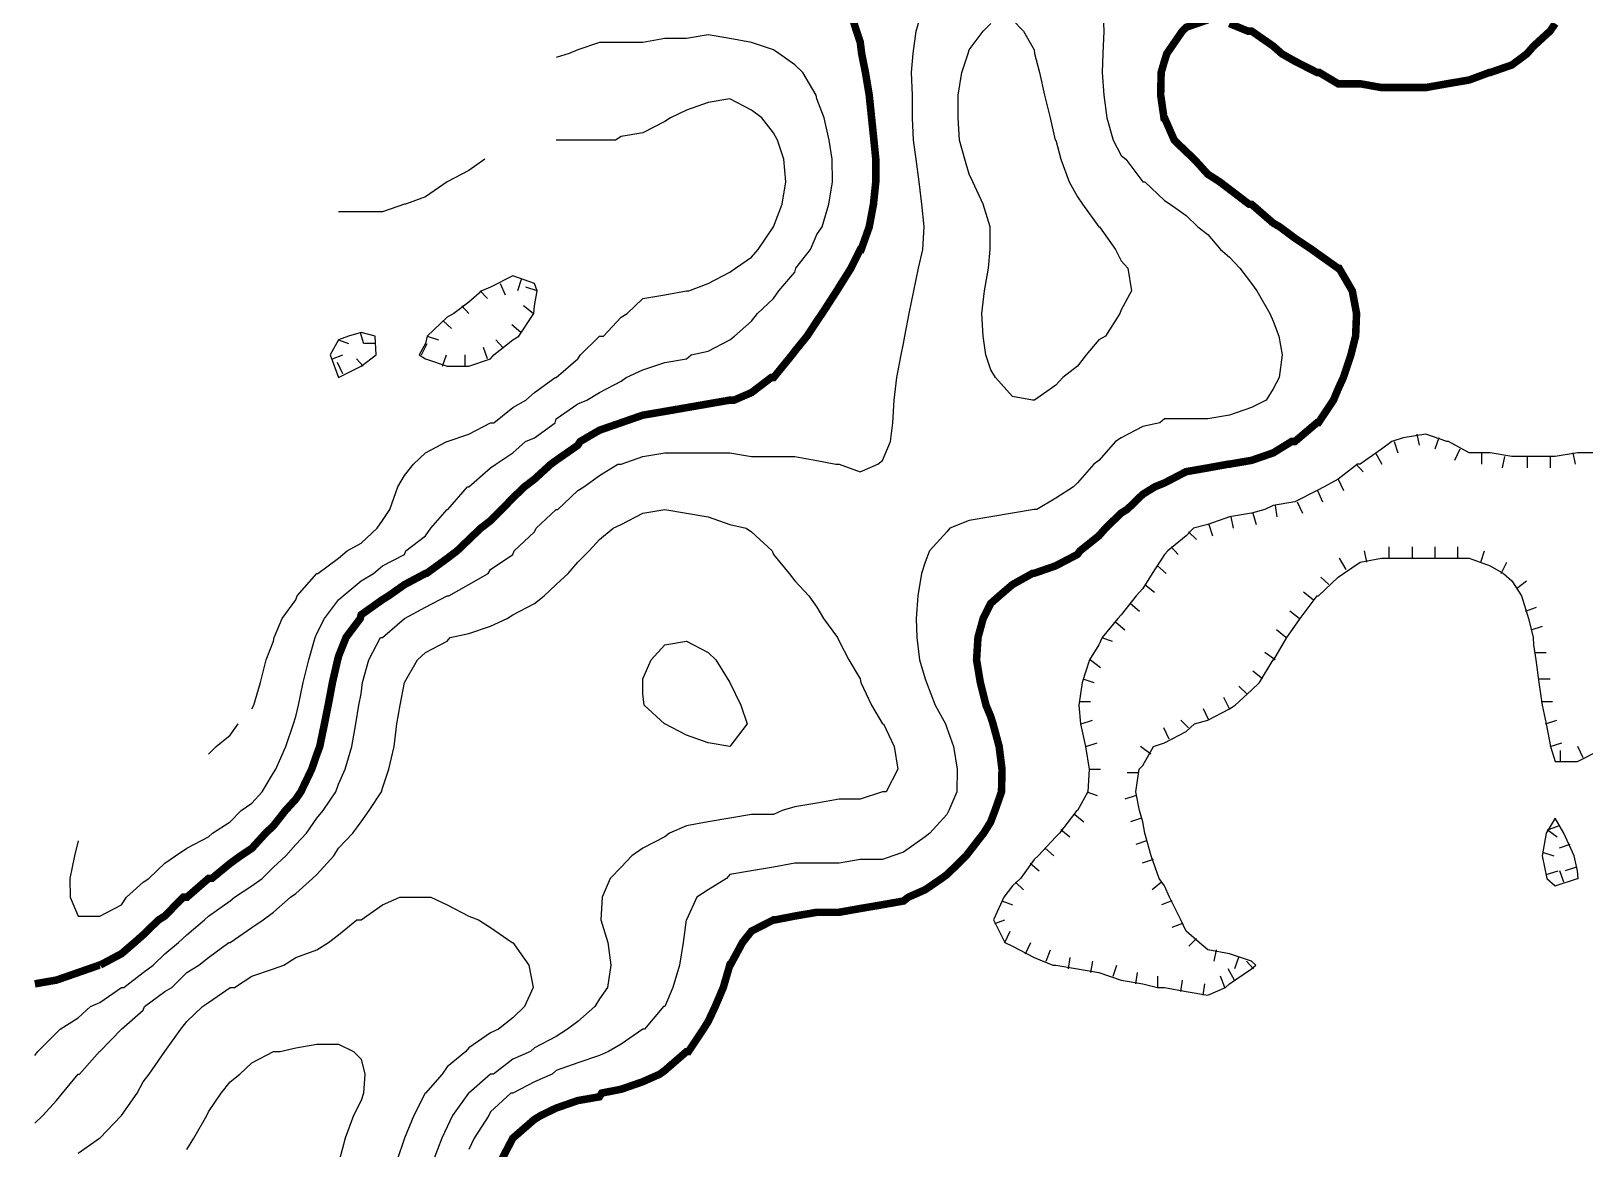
# Model space of a CAD drawing. Extents: x 628896 to 629881, y 4519193 to 4520125.
# Drawn here: x 628896.4 to 629102.7, y 4519387.6 to 4519536 of the extents above; entities that cross this region are included whole.
import ezdxf

# ---------------------------------------------------------------- set-up
doc = ezdxf.new("R2010")
doc.units = 0

msp = doc.modelspace()

# ---------------------------------------------------------------- linework, layer by layer
at = {"layer": 'GSLAYER', "linetype": 'CONTINUOUS', "flags": 128}
for points in [[(628896.9375, 4519400), (628897.3125, 4519400.5), (628899.8125, 4519403), (628900.3125, 4519403.5), (628902.6875, 4519405), (628904.3125, 4519406.5), (628905.5625, 4519407), (628908.4375, 4519409), (628908.75, 4519409), (628911.3125, 4519411), (628912.625, 4519412), (628914.1875, 4519413.5), (628916, 4519415), (628917.125, 4519416), (628919.4375, 4519418), (628920, 4519418.5), (628922.875, 4519420.5), (628923.4375, 4519421), (628925.75, 4519422.5), (628927.125, 4519423.5), (628928.625, 4519425), (628930.25, 4519426.5), (628931.5625, 4519428), (628933, 4519429.5), (628934.375, 4519431.5), (628935.1875, 4519432.5), (628936.875, 4519435), (628937.25, 4519436), (628938.125, 4519438), (628939, 4519441), (628939.5625, 4519444), (628939.9375, 4519446.5), (628940.25, 4519448), (628940.4375, 4519449.5), (628941.25, 4519452.5), (628942.8125, 4519455.5), (628943.0625, 4519455.5), (628946, 4519458), (628946, 4519458), (628948.8125, 4519459.5), (628951.6875, 4519461), (628951.875, 4519461), (628954.5625, 4519462.5), (628957.125, 4519464), (628957.4375, 4519464.5), (628960.375, 4519466.5), (628960.5625, 4519467), (628963.25, 4519469.5), (628963.5, 4519470), (628966.125, 4519472.5), (628966.375, 4519472.5), (628969, 4519475), (628969.8125, 4519475.5), (628971.875, 4519477), (628974.3125, 4519478.5), (628974.75, 4519478.5), (628977.625, 4519479.5), (628980.5625, 4519480), (628983.4375, 4519480), (628986.3125, 4519480), (628989.1875, 4519480), (628992.0625, 4519479.5), (628995, 4519479.5), (628997.8125, 4519479.5), (629000.75, 4519479), (629003.25, 4519478.5), (629003.6875, 4519478.5), (629006.5, 4519477.5), (629008.8125, 4519478.5), (629009.4375, 4519479), (629010.5, 4519481.5), (629010.8125, 4519484), (629011, 4519487), (629011.375, 4519490), (629011.9375, 4519493), (629012.25, 4519494.5), (629012.4375, 4519495.5), (629013, 4519498.5), (629013.625, 4519501.5), (629014.25, 4519504.5), (629014.8125, 4519507), (629015, 4519510), (629014.6875, 4519513), (629014.3125, 4519516), (629013.9375, 4519519), (629013.5625, 4519521.5), (629013.4375, 4519524.5), (629013.4375, 4519527.5), (629013.3125, 4519530.5), (629013.5, 4519533), (629013.9375, 4519536), (629014.8125, 4519539)], [(629038.6875, 4519539), (629038.8125, 4519536), (629038.6875, 4519533), (629038.625, 4519530.5), (629038.8125, 4519527.5), (629039.25, 4519524.5), (629040.0625, 4519521.5), (629041.125, 4519519.5), (629041.75, 4519519), (629044, 4519516), (629044.25, 4519516), (629046.875, 4519513.5), (629047.625, 4519513), (629049.75, 4519511.5), (629051.3125, 4519510), (629052.625, 4519509), (629054.3125, 4519507), (629055.5, 4519506), (629056.875, 4519504.5), (629058.4375, 4519502.5), (629059.125, 4519501.5), (629060.875, 4519498.5), (629061.3125, 4519497.5), (629062.0625, 4519495.5), (629062.5, 4519493), (629062.125, 4519490), (629061.3125, 4519488.5), (629060.375, 4519487), (629058.4375, 4519486), (629055.5, 4519485), (629052.625, 4519484.5), (629049.75, 4519484.5), (629046.875, 4519484.5), (629046.25, 4519484), (629044, 4519483.5), (629041.125, 4519482), (629040.375, 4519481.5), (629038.1875, 4519479), (629037.5, 4519478.5), (629035.3125, 4519476), (629034.8125, 4519475.5), (629032.4375, 4519474), (629029.9375, 4519472.5), (629029.5625, 4519472.5), (629026.6875, 4519472), (629023.8125, 4519471.5), (629020.9375, 4519471), (629018.375, 4519470), (629018, 4519469.5), (629015.6875, 4519467), (629015.125, 4519465.5), (629014.625, 4519464), (629014.125, 4519461), (629013.9375, 4519458), (629014, 4519455.5), (629014.375, 4519452.5), (629015.125, 4519450), (629015.3125, 4519449.5), (629016.4375, 4519446.5), (629017.8125, 4519444), (629018, 4519443.5), (629018.875, 4519441), (629019.375, 4519438), (629019.3125, 4519435), (629018.25, 4519432.5), (629018, 4519432), (629015.75, 4519429.5), (629015.125, 4519429), (629012.25, 4519427), (629010.8125, 4519426.5), (629009.4375, 4519426), (629006.5, 4519426), (629003.6875, 4519425.5), (629000.75, 4519425.5), (628997.8125, 4519425.5), (628995, 4519425), (628992.0625, 4519424.5), (628989.1875, 4519424), (628988.75, 4519423.5), (628986.3125, 4519422), (628984.8125, 4519421), (628983.4375, 4519418), (628983.375, 4519418), (628983, 4519415), (628982.5, 4519412), (628981.625, 4519409), (628980.5625, 4519406.5), (628980.375, 4519406.5), (628977.875, 4519403.5), (628977.625, 4519403.5), (628974.75, 4519401.5), (628973.0625, 4519400.5), (628971.875, 4519400), (628969, 4519399), (628966.125, 4519398), (628965.625, 4519397.5), (628963.25, 4519396.5), (628960.375, 4519395), (628960.125, 4519395), (628957.4375, 4519392.5), (628957.1875, 4519392), (628955.25, 4519389), (628954.5625, 4519387.5)], [(629029.375, 4519487), (629026.6875, 4519487.5), (629024.4375, 4519490), (629023.8125, 4519491), (629023.1875, 4519493), (629022.8125, 4519495.5), (629022.625, 4519498.5), (629023, 4519501.5), (629023.5, 4519504.5), (629023.75, 4519507), (629023.75, 4519510), (629022.8125, 4519513), (629021.4375, 4519516), (629020.9375, 4519517), (629020.375, 4519519), (629019.6875, 4519521.5), (629019.5, 4519524.5), (629019.5, 4519527.5), (629020, 4519530.5), (629020.8125, 4519533), (629020.9375, 4519533.5), (629022.8125, 4519536), (629023.8125, 4519537)], [(629026.6875, 4519537.5), (629028.1875, 4519536), (629029.5625, 4519533.5), (629029.625, 4519533), (629030.3125, 4519530.5), (629030.9375, 4519527.5), (629031.6875, 4519524.5), (629032.375, 4519521.5), (629032.4375, 4519521.5), (629033.125, 4519519), (629034.25, 4519516), (629035.3125, 4519514), (629036, 4519513), (629038.1875, 4519510), (629038.25, 4519510), (629040.375, 4519507), (629041.125, 4519505.5), (629042, 4519504.5), (629042.5, 4519501.5), (629041.125, 4519499), (629040.9375, 4519498.5), (629039.0625, 4519495.5), (629038.1875, 4519495), (629036.5, 4519493), (629035.3125, 4519491.5), (629033.375, 4519490), (629032.4375, 4519489), (629029.625, 4519487), (629029.5625, 4519487), (629029.375, 4519487)], [(628909.125, 4519421), (628911.3125, 4519423), (628912.0625, 4519423.5), (628914.1875, 4519425.5), (628915.625, 4519426.5), (628917.125, 4519427.5), (628920, 4519429), (628920.5, 4519429.5), (628922.875, 4519431), (628924.3125, 4519432.5), (628925.75, 4519433.5), (628927.125, 4519435), (628928.625, 4519437.5), (628928.9375, 4519438), (628930.25, 4519441), (628931.25, 4519444), (628931.5625, 4519445), (628931.9375, 4519446.5), (628932.5625, 4519449.5), (628933.3125, 4519452.5), (628934.125, 4519455.5), (628934.375, 4519456), (628935.375, 4519458), (628937.25, 4519460.5), (628937.875, 4519461), (628940.25, 4519463), (628941.875, 4519464), (628943.0625, 4519465), (628946, 4519466.5), (628946.1875, 4519467), (628948.8125, 4519469), (628949.5, 4519470), (628951.6875, 4519472.5), (628951.75, 4519472.5), (628954.375, 4519475.5), (628954.5625, 4519475.5), (628957.4375, 4519478), (628958.125, 4519478.5), (628960.375, 4519480), (628962.0625, 4519481.5), (628963.25, 4519482), (628966, 4519484), (628966.125, 4519484.5), (628969, 4519486.5), (628970.1875, 4519487), (628971.875, 4519488), (628974.75, 4519489.5), (628975.4375, 4519490), (628977.625, 4519491), (628980.5625, 4519492), (628983.4375, 4519492.5), (628984.0625, 4519493), (628986.3125, 4519493.5), (628989.1875, 4519495), (628989.8125, 4519495.5), (628992.0625, 4519497.5), (628992.875, 4519498.5), (628995, 4519500.5), (628995.6875, 4519501.5), (628997.8125, 4519504), (628997.9375, 4519504.5), (628999.875, 4519507), (629000.75, 4519509), (629001.4375, 4519510), (629002.3125, 4519513), (629002.8125, 4519516), (629002.75, 4519519), (629002.375, 4519521.5), (629001.6875, 4519524.5), (629000.75, 4519527), (629000.625, 4519527.5), (628998.875, 4519530.5), (628997.8125, 4519531.5), (628995.6875, 4519533), (628995, 4519533.5), (628992.0625, 4519534.5), (628989.1875, 4519535), (628986.3125, 4519535.5), (628983.4375, 4519535), (628980.5625, 4519535), (628977.625, 4519534.5), (628974.75, 4519534.5), (628971.875, 4519534.5), (628969, 4519533.5), (628967.875, 4519533), (628966.125, 4519532.5)], [(628926, 4519446.5), (628926.875, 4519449.5), (628927.625, 4519452.5), (628928.625, 4519455), (628928.6875, 4519455.5), (628929.75, 4519458), (628931.5625, 4519460.5), (628931.75, 4519461), (628934.375, 4519464), (628934.5, 4519464), (628937.25, 4519466), (628938.375, 4519467), (628940.25, 4519468), (628942.375, 4519470), (628943.0625, 4519471), (628944.0625, 4519472.5), (628945.125, 4519475.5), (628946, 4519477), (628947.1875, 4519478.5), (628948.8125, 4519480), (628951.625, 4519481.5), (628951.6875, 4519481.5), (628954.5625, 4519482.5), (628957.4375, 4519484), (628957.875, 4519484), (628960.375, 4519486), (628962.125, 4519487), (628963.25, 4519488), (628966, 4519490), (628966.125, 4519490), (628969, 4519492.5), (628969.375, 4519493), (628971.875, 4519495.5), (628972.4375, 4519495.5), (628974.75, 4519498), (628975.5625, 4519498.5), (628977.625, 4519500.5), (628980.5625, 4519501), (628983.4375, 4519501.5), (628983.75, 4519501.5), (628986.3125, 4519502.5), (628989.1875, 4519504), (628989.9375, 4519504.5), (628992.0625, 4519506), (628992.9375, 4519507), (628995, 4519510), (628995, 4519510), (628996.125, 4519513), (628996.625, 4519516), (628996.375, 4519519), (628995.5, 4519521.5), (628995, 4519522.5), (628993.4375, 4519524.5), (628992.0625, 4519525.5), (628989.1875, 4519527), (628986.3125, 4519526.5), (628983.4375, 4519525.5), (628981.3125, 4519524.5), (628980.5625, 4519524), (628977.625, 4519522.5), (628974.75, 4519522), (628974, 4519521.5), (628971.875, 4519521.5), (628969, 4519521.5), (628967.375, 4519521.5), (628966.125, 4519521.5)], [(628956.6875, 4519519), (628954.5625, 4519517.5), (628951.6875, 4519516), (628948.8125, 4519514), (628946.125, 4519513), (628946, 4519513), (628943.0625, 4519512), (628940.25, 4519512), (628937.25, 4519512)], [(628957.875, 4519493), (628960.375, 4519495), (628961.1875, 4519495.5), (628963.1875, 4519498.5), (628963.25, 4519499.5), (628963.625, 4519501.5), (628963.25, 4519502.5), (628960.375, 4519503.5), (628957.4375, 4519502), (628956.25, 4519501.5), (628954.5625, 4519500), (628952.5625, 4519498.5), (628951.6875, 4519498), (628949, 4519495.5), (628948.8125, 4519494.5), (628947.9375, 4519493), (628948.8125, 4519492.5), (628951.6875, 4519491.5), (628954.5625, 4519491.5), (628957.4375, 4519492.5), (628957.875, 4519493)], [(628961.5, 4519503), (628961, 4519501.5)], [(628956.0625, 4519501.5), (628957, 4519500.5)], [(628958.6875, 4519502.5), (628959.375, 4519501)], [(628963.625, 4519501.5), (628962.125, 4519502)], [(628953.625, 4519499.5), (628954.5625, 4519498.5)], [(628963.0625, 4519498.5), (628961.8125, 4519499.5)], [(628951.1875, 4519497.5), (628952.25, 4519496.5)], [(628961.4375, 4519496), (628960.25, 4519497)], [(628942.25, 4519493), (628942.125, 4519495.5), (628940.25, 4519496), (628938.5625, 4519495.5), (628937.25, 4519495), (628936.125, 4519493), (628937.25, 4519490), (628940.25, 4519491.5), (628942.25, 4519493)], [(628937.25, 4519495), (628938.5625, 4519494.5)], [(628940.125, 4519496), (628940.5625, 4519494.5)], [(628942.1875, 4519494.5), (628940.6875, 4519494.5)], [(628948.25, 4519493), (628949, 4519494.5)], [(628949, 4519495.5), (628950.5, 4519495)], [(628959.0625, 4519494), (628958.125, 4519495)], [(628936.4375, 4519492.5), (628937.8125, 4519493)], [(628940.5, 4519491.5), (628939.625, 4519492.5)], [(628951.0625, 4519491.5), (628951.5625, 4519493)], [(628954.0625, 4519491.5), (628954.0625, 4519493)], [(628957, 4519492.5), (628956.5, 4519494)], [(628937.8125, 4519490.5), (628937.125, 4519492)], [(629104.5625, 4519480), (629101.6875, 4519480), (629098.75, 4519479.5), (629095.875, 4519479.5), (629093, 4519479.5), (629090.125, 4519480), (629087.3125, 4519480), (629084.5625, 4519481.5), (629084.375, 4519481.5), (629081.5625, 4519482.5), (629078.5625, 4519482), (629077.0625, 4519481.5), (629075.6875, 4519480.5), (629072.875, 4519478.5), (629072.5, 4519478.5), (629069.9375, 4519476.5), (629068.0625, 4519475.5), (629067.125, 4519475), (629064.1875, 4519473.5), (629061.3125, 4519473), (629060.1875, 4519472.5), (629058.4375, 4519472), (629055.5, 4519471.5), (629052.625, 4519470.5), (629050.75, 4519470), (629049.75, 4519469), (629047.3125, 4519467), (629046.875, 4519466.5), (629045.25, 4519464), (629044, 4519462), (629043.125, 4519461), (629041.125, 4519458.5), (629040.6875, 4519458), (629038.625, 4519455.5), (629038.1875, 4519454.5), (629036.9375, 4519452.5), (629035.9375, 4519449.5), (629035.5, 4519446.5), (629035.75, 4519444), (629036.375, 4519441), (629036.875, 4519438), (629036.6875, 4519435), (629035.3125, 4519432.5), (629035.25, 4519432.5), (629032.9375, 4519429.5), (629032.4375, 4519429), (629030.125, 4519426.5), (629029.5625, 4519426), (629027.75, 4519423.5), (629026.6875, 4519422.5), (629025.5625, 4519421), (629024.1875, 4519418), (629025.6875, 4519415), (629026.6875, 4519414.5), (629029.5625, 4519413), (629032.0625, 4519412), (629032.4375, 4519412), (629035.3125, 4519411.5), (629038.1875, 4519411), (629041.125, 4519410), (629044, 4519409.5), (629045.9375, 4519409), (629046.875, 4519409), (629049.75, 4519408.5), (629052.625, 4519408), (629055, 4519409)], [(629080.375, 4519482.5), (629080.6875, 4519481)], [(629083.3125, 4519482), (629082.75, 4519480.5)], [(629074.875, 4519480), (629075.75, 4519478.5)], [(629077.375, 4519481.5), (629077.875, 4519480)], [(629086.0625, 4519480.5), (629085.375, 4519479)], [(629088.9375, 4519480), (629088.9375, 4519478.5)], [(629101.0625, 4519480), (629101.375, 4519478.5)], [(629072.3125, 4519478.5), (629073.25, 4519477.5)], [(629092, 4519479.5), (629091.6875, 4519478)], [(629095, 4519479.5), (629095, 4519478)], [(629098.0625, 4519479.5), (629098.0625, 4519478)], [(629069.9375, 4519476.5), (629070.625, 4519475)], [(629067.1875, 4519475), (629067.875, 4519473.5)], [(628896.9375, 4519391), (628898, 4519392), (628899.8125, 4519394), (628900.625, 4519395), (628902.6875, 4519397.5), (628902.875, 4519397.5), (628905.5, 4519400.5), (628905.5625, 4519400.5), (628908.4375, 4519403.5), (628908.4375, 4519403.5), (628911.3125, 4519406), (628911.5, 4519406.5), (628914.1875, 4519408.5), (628915.125, 4519409), (628917.125, 4519411), (628918.6875, 4519412), (628920, 4519413), (628922.6875, 4519415), (628922.875, 4519415), (628925.75, 4519417), (628927.25, 4519418), (628928.625, 4519419), (628930.875, 4519421), (628931.5625, 4519421.5), (628933.8125, 4519423.5), (628934.375, 4519424), (628936.625, 4519426.5), (628937.25, 4519427.5), (628939.125, 4519429.5), (628940.25, 4519431), (628941.3125, 4519432.5), (628942.9375, 4519435), (628943.0625, 4519435.5), (628943.9375, 4519438), (628944.625, 4519441), (628945, 4519444), (628945.4375, 4519446.5), (628946, 4519449.5), (628946, 4519449.5), (628947.75, 4519452.5), (628948.8125, 4519453.5), (628951.6875, 4519455), (628952.0625, 4519455.5), (628954.5625, 4519456), (628957.4375, 4519457), (628959.625, 4519458), (628960.375, 4519458.5), (628963.25, 4519460), (628964.5625, 4519461), (628966.125, 4519462.5), (628967.75, 4519464), (628969, 4519465.5), (628970.5, 4519467), (628971.875, 4519468.5), (628973.6875, 4519470), (628974.75, 4519470.5), (628977.625, 4519472), (628980.5625, 4519472.5), (628983.4375, 4519472), (628986.3125, 4519471.5), (628989.1875, 4519470.5), (628991.375, 4519470), (628992.0625, 4519469.5), (628994.8125, 4519467), (628995, 4519466.5), (628997.0625, 4519464), (628997.8125, 4519463), (628999.6875, 4519461), (629000.75, 4519459.5), (629001.625, 4519458), (629003.5, 4519455.5), (629003.6875, 4519455), (629005, 4519452.5), (629006.5, 4519450), (629006.5625, 4519449.5), (629008, 4519446.5), (629009.4375, 4519444), (629009.5625, 4519444), (629011, 4519441), (629011.5, 4519438), (629009.9375, 4519435), (629009.4375, 4519435), (629006.5, 4519434), (629003.6875, 4519434), (629000.75, 4519433.5), (628997.8125, 4519433), (628996.125, 4519432.5), (628995, 4519432), (628992.0625, 4519432), (628989.1875, 4519431.5), (628986.3125, 4519431), (628983.4375, 4519430.5), (628981.1875, 4519429.5), (628980.5625, 4519429), (628977.625, 4519427.5), (628976.1875, 4519426.5), (628974.75, 4519425), (628973.3125, 4519423.5), (628972.25, 4519421), (628972.0625, 4519418), (628973, 4519415), (628973.375, 4519412), (628972.9375, 4519409), (628971.875, 4519407.5), (628971.25, 4519406.5), (628969, 4519404.5), (628967.625, 4519403.5), (628966.125, 4519402.5), (628963.25, 4519401), (628962.75, 4519400.5), (628960.375, 4519399.5), (628957.8125, 4519397.5), (628957.4375, 4519397.5), (628954.5625, 4519395), (628954.5, 4519395), (628952.375, 4519392), (628951.6875, 4519390.5), (628950.9375, 4519389), (628949.8125, 4519386)], [(629058.625, 4519472), (629059.0625, 4519470.5)], [(629061.5625, 4519473), (629061.8125, 4519471.5)], [(629064.5, 4519473.5), (629065.1875, 4519472)], [(629052.75, 4519470.5), (629053.25, 4519469)], [(629055.6875, 4519471.5), (629056, 4519470)], [(629050.0625, 4519469.5), (629051.125, 4519468.5)], [(629055, 4519409), (629055.5, 4519409.5), (629058.4375, 4519411.5), (629059, 4519412), (629058.4375, 4519412.5), (629055.5, 4519413.5), (629052.625, 4519414), (629051.5, 4519415), (629049.75, 4519416.5), (629049.0625, 4519418), (629047.5625, 4519421), (629046.875, 4519422.5), (629046.1875, 4519423.5), (629045.125, 4519426.5), (629044.25, 4519429.5), (629044, 4519431), (629043.5625, 4519432.5), (629043.0625, 4519435), (629043.5, 4519438), (629044, 4519438.5), (629045.4375, 4519441), (629046.875, 4519441.5), (629049.75, 4519443), (629050.875, 4519444), (629052.625, 4519444.5), (629055.5, 4519446), (629056.25, 4519446.5), (629058.4375, 4519448.5), (629059.5, 4519449.5), (629061.3125, 4519452.5), (629061.375, 4519452.5), (629063.125, 4519455.5), (629064.1875, 4519457), (629064.875, 4519458), (629067.125, 4519461), (629067.3125, 4519461), (629069.9375, 4519463.5), (629070.625, 4519464), (629072.875, 4519465.5), (629075.6875, 4519466), (629078.5625, 4519466), (629081.5625, 4519466), (629084.375, 4519466), (629087.3125, 4519466), (629090.125, 4519465), (629091.875, 4519464), (629093, 4519463), (629094.25, 4519461), (629095.1875, 4519458), (629095.8125, 4519455.5), (629095.875, 4519454.5), (629096.1875, 4519452.5), (629096.5625, 4519449.5), (629097, 4519446.5), (629097.5625, 4519444), (629098.125, 4519441), (629098.75, 4519439), (629101.6875, 4519439), (629104.5625, 4519440.5)], [(629047.75, 4519467.5), (629048.6875, 4519466.5)], [(629071, 4519464.5), (629070.125, 4519466)], [(629073.75, 4519465.5), (629073.4375, 4519467)], [(629076.6875, 4519466), (629076.6875, 4519467.5)], [(629079.8125, 4519466), (629079.8125, 4519467.5)], [(629082.8125, 4519466), (629082.8125, 4519467.5)], [(629085.8125, 4519466), (629085.8125, 4519467.5)], [(629088.875, 4519465.5), (629089.375, 4519467)], [(629091.5625, 4519464), (629092.3125, 4519465.5)], [(629045.9375, 4519465), (629047.125, 4519464)], [(629068.6875, 4519462.5), (629067.625, 4519463.5)], [(629044.25, 4519462.5), (629045.5625, 4519461.5)], [(629066.625, 4519460.5), (629065.3125, 4519461.5)], [(629093.625, 4519462), (629094.9375, 4519463)], [(629042.375, 4519460), (629043.5625, 4519459)], [(629094.8125, 4519459), (629096.25, 4519459.5)], [(629040.4375, 4519457.5), (629041.625, 4519456.5)], [(629064.75, 4519458), (629063.5, 4519459)], [(629038.5, 4519455.5), (629039.9375, 4519455)], [(629063, 4519455.5), (629061.75, 4519456.5)], [(629095.5625, 4519456.5), (629097.0625, 4519457)], [(628980.5, 4519444), (628977.8125, 4519446.5), (628977.625, 4519448), (628977.625, 4519449.5), (628977.625, 4519450), (628978.75, 4519452.5), (628980.5625, 4519454.5), (628983.4375, 4519455), (628986.3125, 4519453.5), (628987.3125, 4519452.5), (628989.1875, 4519449.5), (628990.625, 4519446.5), (628991.5, 4519444), (628989.1875, 4519441), (628986.3125, 4519441.5), (628983.4375, 4519442.5), (628980.5625, 4519444), (628980.5, 4519444)], [(629061.5625, 4519452.5), (629060.1875, 4519453.5)], [(629096.0625, 4519453.5), (629097.5625, 4519453.5)], [(629037.0625, 4519452.5), (629038.375, 4519451.5)], [(629036.0625, 4519450), (629037.5, 4519449.5)], [(629057.8125, 4519448), (629056.75, 4519449)], [(629059.875, 4519450), (629058.625, 4519451)], [(629096.5, 4519450), (629098.0625, 4519450)], [(629035.5625, 4519447), (629037.0625, 4519447)], [(629055.5, 4519446), (629054.75, 4519447.5)], [(629096.875, 4519447), (629098.375, 4519447)], [(628925.75, 4519446), (628926, 4519446.5)], [(629052.75, 4519444.5), (629052.0625, 4519446)], [(628921, 4519441), (628922.875, 4519442.5), (628923.9375, 4519444)], [(629035.8125, 4519444), (629037.3125, 4519444.5)], [(629047.5, 4519442), (629046.8125, 4519443.5)], [(629050.0625, 4519443.5), (629049.0625, 4519444.5)], [(629097.4375, 4519444), (629098.9375, 4519444.5)], [(628920, 4519440), (628921, 4519441)], [(629036.4375, 4519441), (629037.9375, 4519441.5)], [(629045.0625, 4519440), (629043.6875, 4519441)], [(629098.0625, 4519441), (629099.625, 4519441.5)], [(629102.4375, 4519439.5), (629101.75, 4519441)], [(629099.4375, 4519439), (629099.4375, 4519440.5)], [(629036.875, 4519438), (629038.375, 4519438)], [(629043.375, 4519437.5), (629041.9375, 4519437.5)], [(629036.5625, 4519435), (629037.9375, 4519434.5)], [(629043.125, 4519434.5), (629041.625, 4519434)], [(629035, 4519432), (629036.1875, 4519431)], [(629043.8125, 4519431.5), (629042.375, 4519431)], [(629101.8125, 4519423.5), (629101.6875, 4519424.5), (629101.25, 4519426.5), (629099.875, 4519429.5), (629098.75, 4519431.5), (629097.5625, 4519429.5), (629097, 4519426.5), (629097.625, 4519423.5), (629098.75, 4519422.5), (629101.6875, 4519423.5), (629101.8125, 4519423.5)], [(629099.25, 4519430.5), (629097.9375, 4519430)], [(628902.6875, 4519428.5), (628902.1875, 4519426.5), (628901.5625, 4519423.5), (628901.625, 4519421), (628902.6875, 4519418.5), (628905.5625, 4519418.5), (628908.4375, 4519420), (628909.125, 4519421)], [(629033.125, 4519430), (629034.3125, 4519429)], [(629044.5, 4519428.5), (629043.0625, 4519428)], [(629097.6875, 4519430), (629099, 4519429)], [(629031.0625, 4519427.5), (629032.1875, 4519426.5)], [(629097.0625, 4519427), (629098.5625, 4519426.5)], [(629100.6875, 4519428), (629099.25, 4519427.5)], [(629029.0625, 4519425.5), (629030.25, 4519424.5)], [(629045.375, 4519426), (629043.9375, 4519425.5)], [(629097.5625, 4519424), (629099.125, 4519424.5)], [(629099.875, 4519423), (629099.375, 4519424.5)], [(629101.5625, 4519425), (629100.0625, 4519424.5)], [(629027.125, 4519423), (629028.1875, 4519422)], [(629046.5, 4519423), (629045.25, 4519422)], [(628902.6875, 4519387), (628905.5, 4519389), (628905.5625, 4519389), (628908.4375, 4519392), (628910.5, 4519395), (628911.3125, 4519396.5), (628912.125, 4519397.5), (628914.1875, 4519400.5), (628914.1875, 4519400.5), (628916.3125, 4519403.5), (628917.125, 4519404.5), (628919.1875, 4519406.5), (628920, 4519407), (628922.875, 4519409), (628923.4375, 4519409), (628925.75, 4519410.5), (628928.625, 4519411.5), (628930, 4519412), (628931.5625, 4519413), (628934.375, 4519414), (628935.9375, 4519415), (628937.25, 4519416), (628939.6875, 4519418), (628940.25, 4519418), (628943.0625, 4519420), (628945.375, 4519421), (628946, 4519421), (628948.8125, 4519421), (628949.5, 4519421), (628951.6875, 4519420), (628954.5625, 4519418.5), (628955.8125, 4519418), (628957.4375, 4519417), (628960.3125, 4519415), (628960.375, 4519415), (628962.5, 4519412), (628963.0625, 4519409), (628961.9375, 4519406.5), (628960.375, 4519405), (628958.5, 4519403.5), (628957.4375, 4519403), (628954.5625, 4519401), (628954.125, 4519400.5), (628951.6875, 4519398.5), (628951, 4519397.5), (628948.8125, 4519395), (628948.75, 4519395), (628947.25, 4519392), (628946, 4519389), (628946, 4519389), (628945, 4519386)], [(629025.3125, 4519420.5), (629026.6875, 4519420)], [(629047.875, 4519420.5), (629046.5, 4519420)], [(629024.375, 4519417.5), (629025.6875, 4519418)], [(629025.6875, 4519415), (629026.375, 4519416.5)], [(629049.25, 4519417.5), (629047.875, 4519417)], [(629028.4375, 4519413.5), (629029.125, 4519415)], [(629031.1875, 4519412.5), (629031.75, 4519414)], [(629051.125, 4519415.5), (629050.125, 4519414.5)], [(629053.75, 4519414), (629053.4375, 4519412.5)], [(629034.125, 4519411.5), (629034.375, 4519413)], [(629037.125, 4519411), (629037.375, 4519412.5)], [(629040.0625, 4519410.5), (629040.5625, 4519412)], [(629056.6875, 4519413), (629056.1875, 4519411.5)], [(629058.6875, 4519411.5), (629057.75, 4519412.5)], [(629043.0625, 4519409.5), (629043.3125, 4519411)], [(629046, 4519409), (629046, 4519410.5)], [(629049.0625, 4519408.5), (629049.25, 4519410)], [(629054.875, 4519409), (629054.3125, 4519410.5)], [(629056.1875, 4519410), (629055.3125, 4519411.5)], [(629052, 4519408), (629052.25, 4519409.5)], [(628917.125, 4519387.5), (628918.0625, 4519389), (628919.75, 4519392), (628920, 4519392.5), (628921.6875, 4519395), (628922.875, 4519396.5), (628924.125, 4519397.5), (628925.75, 4519399), (628928.625, 4519400.5), (628929.5, 4519400.5), (628931.5625, 4519401), (628934.375, 4519401.5), (628937.25, 4519401.5), (628939.25, 4519400.5), (628940.25, 4519399.5), (628940.75, 4519397.5), (628940.5625, 4519395), (628940.25, 4519394), (628939.25, 4519392), (628938.125, 4519389), (628937.3125, 4519386)]]:
    msp.add_lwpolyline(points, dxfattribs=at)
at = {"layer": 'GSLAYER', "linetype": 'CONTINUOUS', "const_width": 1, "flags": 128}
for points in [[(628905.625, 4519412), (628908.4375, 4519413.5), (628910.1875, 4519415), (628911.3125, 4519416), (628913.375, 4519418), (628914.1875, 4519418.5), (628916.625, 4519421), (628917.125, 4519421), (628920, 4519423.5), (628920.4375, 4519423.5), (628922.875, 4519425.5), (628924.25, 4519426.5), (628925.75, 4519427.5), (628927.5625, 4519429.5), (628928.625, 4519430.5), (628930.1875, 4519432.5), (628931.5625, 4519434), (628932.25, 4519435), (628933.6875, 4519438), (628934.375, 4519440), (628934.75, 4519441), (628935.375, 4519444), (628935.875, 4519446.5), (628936.4375, 4519449.5), (628937.125, 4519452.5), (628937.25, 4519453), (628938.25, 4519455.5), (628940.125, 4519458), (628940.25, 4519458.5), (628943.0625, 4519460.5), (628943.875, 4519461), (628946, 4519462.5), (628948.8125, 4519464), (628948.9375, 4519464), (628951.6875, 4519466), (628953, 4519467), (628954.5625, 4519468.5), (628956.125, 4519470), (628957.4375, 4519471), (628958.9375, 4519472.5), (628960.375, 4519474), (628961.9375, 4519475.5), (628963.25, 4519476.5), (628965.4375, 4519478.5), (628966.125, 4519479), (628969, 4519481), (628969.3125, 4519481.5), (628971.875, 4519483), (628974.75, 4519484), (628977.625, 4519485), (628980.5625, 4519485.5), (628983.4375, 4519486), (628986.3125, 4519486.5), (628989.1875, 4519487), (628989.75, 4519487), (628992.0625, 4519488), (628994.6875, 4519490), (628995, 4519490), (628997.4375, 4519493), (628997.8125, 4519493.5), (628999.4375, 4519495.5), (629000.75, 4519497.5), (629001.4375, 4519498.5), (629003.375, 4519501.5), (629003.6875, 4519502), (629005.25, 4519504.5), (629006.5, 4519507), (629006.625, 4519507), (629007.6875, 4519510), (629008.25, 4519513), (629008.5625, 4519516), (629008.5625, 4519519), (629008.3125, 4519521.5), (629008, 4519524.5), (629007.6875, 4519527.5), (629007.1875, 4519530.5), (629006.6875, 4519533), (629006.5, 4519534.5), (629006, 4519536), (629005.0625, 4519539)], [(629052.625, 4519537.5), (629049.75, 4519536.5), (629049.25, 4519536), (629047.1875, 4519533), (629046.875, 4519532), (629046.4375, 4519530.5), (629046.375, 4519527.5), (629046.8125, 4519524.5), (629046.875, 4519524.5), (629048.1875, 4519521.5), (629049.75, 4519520), (629050.8125, 4519519), (629052.625, 4519517), (629054.1875, 4519516), (629055.5, 4519515), (629058.125, 4519513), (629058.4375, 4519513), (629061.3125, 4519510.5), (629062.1875, 4519510), (629064.1875, 4519508.5), (629066.4375, 4519507), (629067.125, 4519506.5), (629069.9375, 4519504.5), (629070.0625, 4519504.5), (629071.8125, 4519501.5), (629072.375, 4519498.5), (629072.25, 4519495.5), (629071.625, 4519493), (629070.625, 4519490), (629069.9375, 4519488.5), (629069.3125, 4519487), (629067.3125, 4519484), (629067.125, 4519484), (629064.1875, 4519481.5), (629063.75, 4519481.5), (629061.3125, 4519480), (629058.4375, 4519479), (629055.5, 4519478.5), (629055.375, 4519478.5), (629052.625, 4519478), (629049.75, 4519477.5), (629046.875, 4519476), (629045.625, 4519475.5), (629044, 4519474.5), (629041.9375, 4519472.5), (629041.125, 4519472), (629039.0625, 4519470), (629038.1875, 4519469), (629035.6875, 4519467), (629035.3125, 4519466.5), (629032.4375, 4519465), (629029.5625, 4519464), (629029.375, 4519464), (629026.6875, 4519462.5), (629024.9375, 4519461), (629023.8125, 4519460), (629022.8125, 4519458), (629022.125, 4519455.5), (629021.9375, 4519452.5), (629022.4375, 4519449.5), (629023.1875, 4519446.5), (629023.8125, 4519445), (629024.125, 4519444), (629024.9375, 4519441), (629025.3125, 4519438), (629025.25, 4519435), (629024.375, 4519432.5), (629023.8125, 4519431), (629022.875, 4519429.5), (629020.9375, 4519427), (629020.5625, 4519426.5), (629018, 4519424), (629017.3125, 4519423.5), (629015.125, 4519422), (629012.875, 4519421), (629012.25, 4519420.5), (629009.4375, 4519420), (629006.5, 4519419.5), (629003.6875, 4519419), (629000.75, 4519419), (628997.8125, 4519418.5), (628995.25, 4519418), (628995, 4519418), (628992.0625, 4519416.5), (628990.875, 4519415), (628989.25, 4519412), (628989.1875, 4519412), (628988.3125, 4519409), (628987.25, 4519406.5), (628986.3125, 4519404.5), (628985.6875, 4519403.5), (628983.6875, 4519400.5), (628983.4375, 4519400.5), (628980.5625, 4519398), (628979.875, 4519397.5), (628977.625, 4519396.5), (628974.75, 4519395.5), (628972.1875, 4519395), (628971.875, 4519394.5), (628969, 4519394), (628966.125, 4519393), (628964.0625, 4519392), (628963.25, 4519391.5), (628960.375, 4519389), (628958.8125, 4519386)], [(629098.75, 4519537), (629098.0625, 4519536), (629095.875, 4519534), (629095, 4519533), (629093, 4519531.5), (629090.125, 4519530.5), (629090, 4519530.5), (629087.3125, 4519529.5), (629084.375, 4519529), (629081.5625, 4519528.5), (629078.5625, 4519528.5), (629075.6875, 4519528.5), (629072.875, 4519529), (629069.9375, 4519529), (629067.4375, 4519530.5), (629067.125, 4519530.5), (629064.1875, 4519532), (629062.4375, 4519533), (629061.3125, 4519534), (629058.4375, 4519536), (629057.9375, 4519536), (629055.5, 4519537)], [(628896.9375, 4519409.5), (628899.8125, 4519410), (628902.6875, 4519411), (628905.5625, 4519412), (628905.625, 4519412)]]:
    msp.add_lwpolyline(points, dxfattribs=at)

doc.saveas('drawing.dxf')
